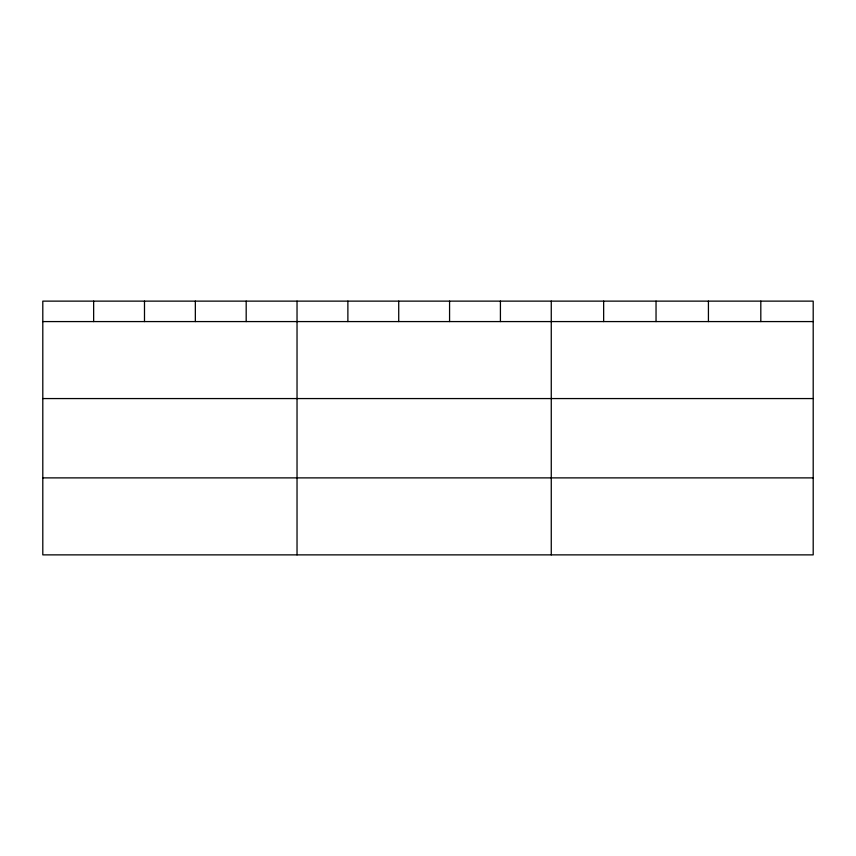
<?xml version="1.0" encoding="UTF-8"?>
<svg xmlns="http://www.w3.org/2000/svg" width="856" height="856" viewBox="0 0 856 856"><rect width="100%" height="100%" fill="white"/><g stroke="black" fill="none" stroke-linecap="round" stroke-linejoin="round"><path stroke-width="1.28" d="M813.2 398.564L813.2 301.13L42.8 301.13L42.8 554.87L813.2 554.87L813.2 398.564L42.8 398.564M42.8 321.578L813.2 321.578M42.8 477.883L813.2 477.883M760.813 301.13L760.813 321.578M708.426 301.13L708.426 321.578M656.038 301.13L656.038 321.578M603.651 301.13L603.651 321.578M551.264 301.13L551.264 554.87M500.418 301.13L500.418 321.578M449.571 301.13L449.571 321.578M398.725 301.13L398.725 321.578M347.878 301.13L347.878 321.578M297.032 301.13L297.032 554.87M246.186 301.13L246.186 321.578M195.339 301.13L195.339 321.578M144.493 301.13L144.493 321.578M93.646 301.13L93.646 321.578"/></g></svg>
